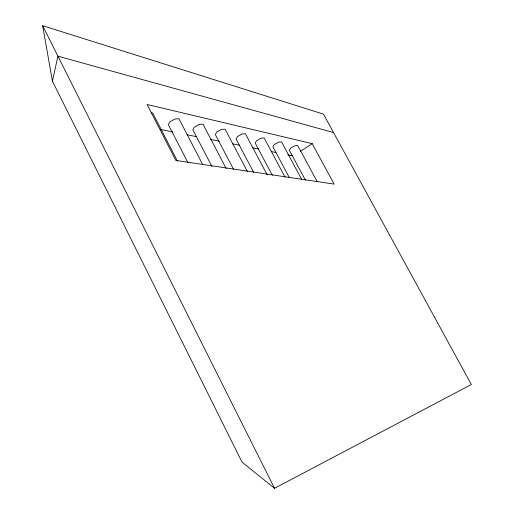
<?xml version="1.0" encoding="UTF-8"?>
<svg xmlns="http://www.w3.org/2000/svg" width="514" height="514" viewBox="0 0 514 514"><rect width="100%" height="100%" fill="white"/><g stroke="black" fill="none" stroke-linecap="round" stroke-linejoin="round"><path stroke-width="0.77" d="M52.415 81.148L42.662 25.7L323.46 114.134L471.338 384.517L274.534 488.3L242.036 462.118L52.415 81.148L57.934 56.167L333.535 132.554M300.452 151.277L312.223 143.65L334.139 184.115L175.839 160.426L147.094 104.483L312.223 143.65M151.212 112.919L152.632 112.874L177.426 161.1M160.239 129.425L172.832 131.931M187 134.758L196.444 136.64M210.618 139.461L219.272 141.189M232.656 143.856L239.736 145.269M252.335 147.781L258.632 149.034M271.225 151.546L275.947 152.485M287.756 154.843L292.479 155.781M317.279 181.84L297.715 145.52L295.03 145.745L290.808 148.064L289.305 150.139L305.425 180.183M301.821 179.694L281.563 141.89L278.716 142.102L274.347 144.505L272.85 146.676L289.298 177.491M285.167 177.369L264.17 137.977L261.157 138.182L256.621 140.682L255.143 142.95L272.324 175.319M267.177 174.844L245.409 133.749L242.19 133.955L237.481 136.551L236.029 138.921L253.601 172.235M247.35 171.47L225.087 129.181L221.656 129.367L216.76 132.072L215.334 134.565L233.44 169.119M226.192 168.547L203.017 124.215L199.342 124.388L194.241 127.215L192.859 129.836L211.903 166.446M202.734 164.641L178.962 118.798L175.004 118.959L169.678 121.914L168.361 124.677L188.015 162.777M42.662 25.7L274.534 488.3"/></g></svg>
